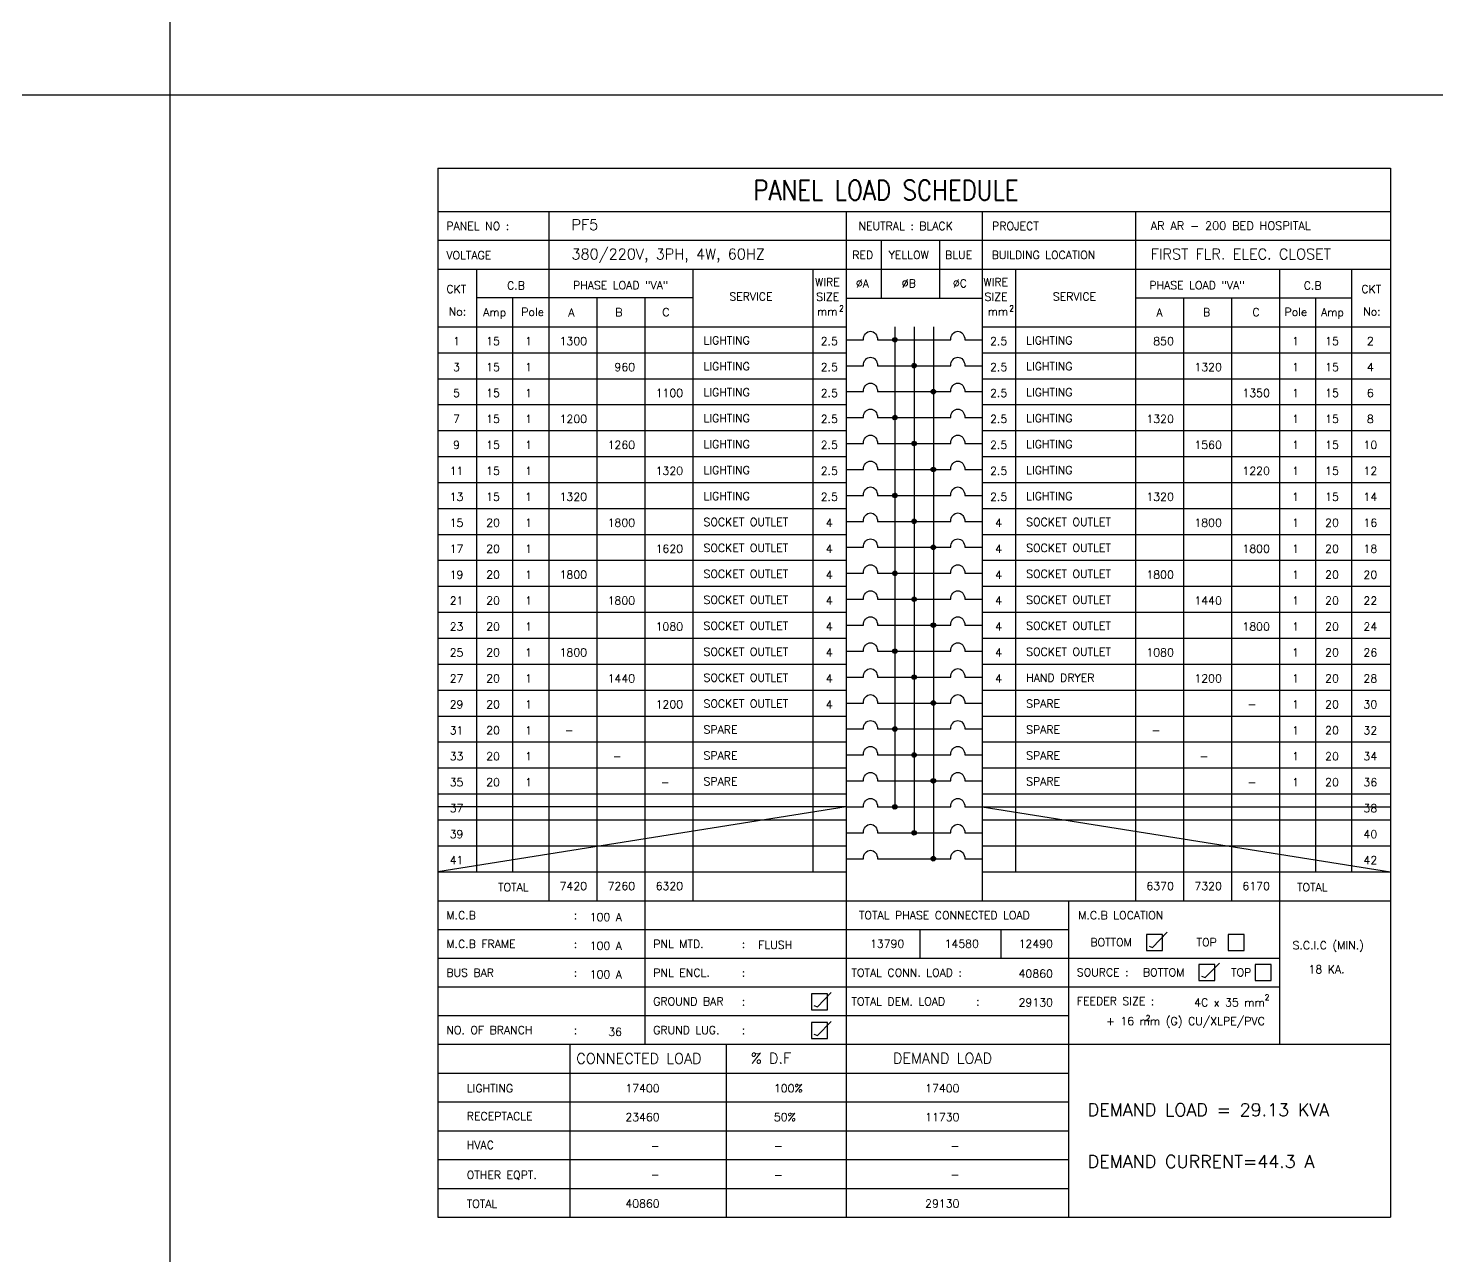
# Model space of a CAD drawing. Extents: x 5753 to 5855, y 39801 to 39885.
# Drawn here: x 5784.08 to 5814.82, y 39831.22 to 39858 of the extents above; entities that cross this region are included whole.
import ezdxf
from ezdxf.enums import TextEntityAlignment as Align

# ---------------------------------------------------------------- set-up
doc = ezdxf.new("R2010")
doc.units = 0
doc.header["$MEASUREMENT"] = 0
for name, color, linetype in [('BORDER', 4, 'CONTINUOUS'), ('E-TXT', 2, 'CONTINUOUS'), ('PANEL', 2, 'CONTINUOUS')]:
    doc.layers.add(name, color=color, linetype=linetype)
doc.styles.add('ROMANS', font='ROMANS.shx', dxfattribs={"height": 0.4})
pattern_1 = [(315, (210835.919905, 41888.028531), (0.00864749998874, 0.00864749998874), [])]
pattern_2 = [(315, (210835.919905, 41889.726672), (0.00864749998874, 0.00864749998874), [])]
pattern_3 = [(315, (210835.919905, 41891.424813), (0.00864749998874, 0.00864749998874), [])]
pattern_4 = [(315, (210835.919905, 41893.122954), (0.00864749998874, 0.00864749998874), [])]
pattern_5 = [(315, (210835.919905, 41894.821095), (0.00864749998874, 0.00864749998874), [])]
pattern_6 = [(315, (210835.919905, 41896.519237), (0.00864749998874, 0.00864749998874), [])]

msp = doc.modelspace()

# ---------------------------------------------------------------- hatches: boundary and pattern name
at = {"layer": 'PANEL', "linetype": 'Continuous'}
h = msp.add_hatch(dxfattribs=at)
h.set_pattern_fill('ANSI31', color=256, scale=0.068485, angle=406.041, style=0)
h.set_pattern_definition([(91.040959325, (210835.919905, 41896.519237), (-0.00855917542476, -0.00015552164567), [])])
h.paths.add_polyline_path([(5802.943, 39851.201, 1), (5803.041, 39851.201, 1)])
h = msp.add_hatch(dxfattribs=at)
h.set_pattern_fill('ANSI31', color=256, scale=0.097835, angle=270, style=0)
h.set_pattern_definition(pattern_6)
h.paths.add_polyline_path([(5803.363, 39850.635, 1), (5803.46, 39850.635, 1)])
h = msp.add_hatch(dxfattribs=at)
h.set_pattern_fill('ANSI31', color=256, scale=0.097835, angle=270, style=0)
h.set_pattern_definition(pattern_6)
h.paths.add_polyline_path([(5803.88, 39850.069, 1), (5803.782, 39850.069, 1)])
h = msp.add_hatch(dxfattribs=at)
h.set_pattern_fill('ANSI31', color=256, scale=0.097835, angle=270, style=0)
h.set_pattern_definition(pattern_6)
h.paths.add_polyline_path([(5803.041, 39849.503, 1), (5802.943, 39849.503, 1)])
h = msp.add_hatch(dxfattribs=at)
h.set_pattern_fill('ANSI31', color=256, scale=0.097835, angle=270, style=0)
h.set_pattern_definition(pattern_6)
h.paths.add_polyline_path([(5803.46, 39848.937, 1), (5803.363, 39848.937, 1)])
h = msp.add_hatch(dxfattribs=at)
h.set_pattern_fill('ANSI31', color=256, scale=0.097835, angle=270, style=0)
h.set_pattern_definition(pattern_6)
h.paths.add_polyline_path([(5803.88, 39848.371, 1), (5803.782, 39848.371, 1)])
h = msp.add_hatch(dxfattribs=at)
h.set_pattern_fill('ANSI31', color=256, scale=0.097835, angle=270, style=0)
h.set_pattern_definition(pattern_5)
h.paths.add_polyline_path([(5803.041, 39847.805, 1), (5802.943, 39847.805, 1)])
h = msp.add_hatch(dxfattribs=at)
h.set_pattern_fill('ANSI31', color=256, scale=0.097835, angle=270, style=0)
h.set_pattern_definition(pattern_5)
h.paths.add_polyline_path([(5803.46, 39847.239, 1), (5803.363, 39847.239, 1)])
h = msp.add_hatch(dxfattribs=at)
h.set_pattern_fill('ANSI31', color=256, scale=0.097835, angle=270, style=0)
h.set_pattern_definition(pattern_5)
h.paths.add_polyline_path([(5803.88, 39846.673, 1), (5803.782, 39846.673, 1)])
h = msp.add_hatch(dxfattribs=at)
h.set_pattern_fill('ANSI31', color=256, scale=0.097835, angle=270, style=0)
h.set_pattern_definition(pattern_4)
h.paths.add_polyline_path([(5803.041, 39846.107, 1), (5802.943, 39846.107, 1)])
h = msp.add_hatch(dxfattribs=at)
h.set_pattern_fill('ANSI31', color=256, scale=0.097835, angle=270, style=0)
h.set_pattern_definition(pattern_4)
h.paths.add_polyline_path([(5803.46, 39845.54, 1), (5803.363, 39845.54, 1)])
h = msp.add_hatch(dxfattribs=at)
h.set_pattern_fill('ANSI31', color=256, scale=0.097835, angle=270, style=0)
h.set_pattern_definition(pattern_4)
h.paths.add_polyline_path([(5803.88, 39844.974, 1), (5803.782, 39844.974, 1)])
h = msp.add_hatch(dxfattribs=at)
h.set_pattern_fill('ANSI31', color=256, scale=0.097835, angle=270, style=0)
h.set_pattern_definition(pattern_3)
h.paths.add_polyline_path([(5803.041, 39844.408, 1), (5802.943, 39844.408, 1)])
h = msp.add_hatch(dxfattribs=at)
h.set_pattern_fill('ANSI31', color=256, scale=0.097835, angle=270, style=0)
h.set_pattern_definition(pattern_3)
h.paths.add_polyline_path([(5803.46, 39843.842, 1), (5803.363, 39843.842, 1)])
h = msp.add_hatch(dxfattribs=at)
h.set_pattern_fill('ANSI31', color=256, scale=0.097835, angle=270, style=0)
h.set_pattern_definition(pattern_3)
h.paths.add_polyline_path([(5803.88, 39843.276, 1), (5803.782, 39843.276, 1)])
h = msp.add_hatch(dxfattribs=at)
h.set_pattern_fill('ANSI31', color=256, scale=0.097835, angle=270, style=0)
h.set_pattern_definition(pattern_2)
h.paths.add_polyline_path([(5803.041, 39842.71, 1), (5802.943, 39842.71, 1)])
h = msp.add_hatch(dxfattribs=at)
h.set_pattern_fill('ANSI31', color=256, scale=0.097835, angle=270, style=0)
h.set_pattern_definition(pattern_2)
h.paths.add_polyline_path([(5803.46, 39842.144, 1), (5803.363, 39842.144, 1)])
h = msp.add_hatch(dxfattribs=at)
h.set_pattern_fill('ANSI31', color=256, scale=0.097835, angle=270, style=0)
h.set_pattern_definition(pattern_2)
h.paths.add_polyline_path([(5803.88, 39841.578, 1), (5803.782, 39841.578, 1)])
h = msp.add_hatch(dxfattribs=at)
h.set_pattern_fill('ANSI31', color=256, scale=0.097835, angle=270, style=0)
h.set_pattern_definition(pattern_1)
h.paths.add_polyline_path([(5803.041, 39841.012, 1), (5802.943, 39841.012, 1)])
h = msp.add_hatch(dxfattribs=at)
h.set_pattern_fill('ANSI31', color=256, scale=0.097835, angle=270, style=0)
h.set_pattern_definition(pattern_1)
h.paths.add_polyline_path([(5803.46, 39840.446, 1), (5803.363, 39840.446, 1)])
h = msp.add_hatch(dxfattribs=at)
h.set_pattern_fill('ANSI31', color=256, scale=0.097835, angle=270, style=0)
h.set_pattern_definition(pattern_1)
h.paths.add_polyline_path([(5803.88, 39839.88, 1), (5803.782, 39839.88, 1)])

# ---------------------------------------------------------------- linework, layer by layer
at = {"layer": 'BORDER', "color": 1}
for p, q in [((5787.17, 39884.776), (5787.17, 39800.616)), ((5753.331, 39856.54), (5854.649, 39856.54))]:
    msp.add_line(p, q, dxfattribs=at)
at = {"layer": 'PANEL', "color": 6}
for p, q in [((5793.016, 39854.943), (5813.806, 39854.943)), ((5793.016, 39854.943), (5793.016, 39832.06)), ((5813.806, 39854.943), (5813.806, 39832.06)), ((5793.016, 39832.06), (5813.806, 39832.06))]:
    msp.add_line(p, q, dxfattribs=at)
at = {"layer": 'PANEL', "color": 2}
for p, q in [((5793.016, 39854), (5813.806, 39854)), ((5801.926, 39854), (5801.926, 39838.964)), ((5804.896, 39854), (5804.896, 39838.964)), ((5793.016, 39852.742), (5813.806, 39852.742)), ((5801.926, 39852.11), (5804.896, 39852.11)), ((5793.016, 39838.964), (5813.806, 39838.964))]:
    msp.add_line(p, q, dxfattribs=at)
at = {"layer": 'PANEL', "color": 11}
for p, q in [((5795.436, 39854), (5795.436, 39838.964)), ((5808.243, 39854), (5808.243, 39838.964)), ((5793.863, 39852.742), (5793.863, 39839.597)), ((5798.58, 39852.742), (5798.58, 39838.964)), ((5801.201, 39852.742), (5801.201, 39839.597)), ((5805.622, 39852.742), (5805.622, 39839.597)), ((5811.387, 39852.742), (5811.387, 39835.833)), ((5812.96, 39852.742), (5812.96, 39839.597)), ((5798.58, 39852.113), (5793.863, 39852.113)), ((5794.649, 39852.113), (5794.649, 39839.597)), ((5796.484, 39852.113), (5796.484, 39838.964)), ((5797.532, 39852.113), (5797.532, 39835.833)), ((5808.243, 39852.113), (5812.96, 39852.113)), ((5809.291, 39852.113), (5809.291, 39838.964)), ((5810.339, 39852.113), (5810.339, 39838.964)), ((5812.173, 39852.113), (5812.173, 39839.597)), ((5793.016, 39851.484), (5801.926, 39851.484)), ((5804.896, 39851.484), (5813.806, 39851.484)), ((5793.016, 39850.918), (5801.926, 39850.918)), ((5804.896, 39850.918), (5813.806, 39850.918)), ((5793.016, 39850.352), (5801.926, 39850.352)), ((5804.896, 39850.352), (5813.806, 39850.352)), ((5793.016, 39849.786), (5801.926, 39849.786)), ((5804.896, 39849.786), (5813.806, 39849.786)), ((5793.016, 39849.22), (5801.926, 39849.22)), ((5804.896, 39849.22), (5813.806, 39849.22)), ((5793.016, 39848.654), (5801.926, 39848.654)), ((5804.896, 39848.654), (5813.806, 39848.654)), ((5793.016, 39848.088), (5801.926, 39848.088)), ((5804.896, 39848.088), (5813.806, 39848.088)), ((5793.016, 39847.522), (5801.926, 39847.522)), ((5804.896, 39847.522), (5813.806, 39847.522)), ((5793.016, 39846.956), (5801.926, 39846.956)), ((5804.896, 39846.956), (5813.806, 39846.956)), ((5793.016, 39846.39), (5801.926, 39846.39)), ((5804.896, 39846.39), (5813.806, 39846.39)), ((5793.016, 39845.823), (5801.926, 39845.823)), ((5804.896, 39845.823), (5813.806, 39845.823)), ((5793.016, 39845.257), (5801.926, 39845.257)), ((5804.896, 39845.257), (5813.806, 39845.257)), ((5793.016, 39844.691), (5801.926, 39844.691)), ((5804.896, 39844.691), (5813.806, 39844.691)), ((5793.016, 39844.125), (5801.926, 39844.125)), ((5804.896, 39844.125), (5813.806, 39844.125)), ((5793.016, 39843.559), (5801.926, 39843.559)), ((5804.896, 39843.559), (5813.806, 39843.559)), ((5793.016, 39842.993), (5801.926, 39842.993)), ((5804.896, 39842.993), (5813.806, 39842.993)), ((5793.016, 39842.427), (5801.926, 39842.427)), ((5804.896, 39842.427), (5813.806, 39842.427)), ((5793.016, 39841.861), (5801.926, 39841.861)), ((5804.896, 39841.861), (5813.806, 39841.861)), ((5793.016, 39841.295), (5801.926, 39841.295)), ((5804.896, 39841.295), (5813.806, 39841.295)), ((5793.016, 39840.729), (5801.926, 39840.729)), ((5804.896, 39840.729), (5813.806, 39840.729)), ((5793.016, 39840.163), (5801.926, 39840.163)), ((5804.896, 39840.163), (5813.806, 39840.163)), ((5793.016, 39839.597), (5801.926, 39839.597)), ((5804.896, 39839.597), (5813.806, 39839.597)), ((5801.926, 39838.964), (5801.926, 39832.06)), ((5806.778, 39838.964), (5806.778, 39835.833)), ((5793.016, 39838.338), (5806.778, 39838.338)), ((5803.533, 39838.338), (5803.533, 39837.712)), ((5805.303, 39838.338), (5805.303, 39837.712)), ((5793.016, 39837.712), (5811.387, 39837.712)), ((5793.016, 39837.086), (5811.387, 39837.086)), ((5793.016, 39836.46), (5806.778, 39836.46)), ((5793.016, 39835.833), (5813.806, 39835.833)), ((5795.898, 39835.833), (5795.898, 39832.06)), ((5799.306, 39835.833), (5799.306, 39832.06)), ((5806.778, 39835.833), (5806.778, 39832.06)), ((5793.016, 39835.205), (5806.778, 39835.205)), ((5793.016, 39834.576), (5806.778, 39834.576)), ((5793.016, 39833.947), (5806.778, 39833.947)), ((5793.016, 39833.318), (5806.778, 39833.318)), ((5793.016, 39832.689), (5806.778, 39832.689))]:
    msp.add_line(p, q, dxfattribs=at)
at = {"layer": 'PANEL'}
for p, q in [((5793.016, 39853.374), (5813.806, 39853.374)), ((5802.697, 39852.11), (5802.697, 39853.374)), ((5803.972, 39852.11), (5803.972, 39853.374)), ((5802.992, 39851.484), (5802.992, 39841.012)), ((5803.411, 39851.484), (5803.411, 39840.446)), ((5803.831, 39851.484), (5803.831, 39839.88)), ((5801.926, 39851.201), (5802.305, 39851.201)), ((5802.613, 39851.201), (5804.21, 39851.201)), ((5804.518, 39851.201), (5804.896, 39851.201)), ((5801.926, 39850.635), (5802.305, 39850.635)), ((5802.613, 39850.635), (5804.21, 39850.635)), ((5804.518, 39850.635), (5804.896, 39850.635)), ((5801.926, 39850.069), (5802.305, 39850.069)), ((5802.613, 39850.069), (5804.21, 39850.069)), ((5804.518, 39850.069), (5804.896, 39850.069)), ((5801.926, 39849.503), (5802.305, 39849.503)), ((5802.613, 39849.503), (5804.21, 39849.503)), ((5804.518, 39849.503), (5804.896, 39849.503)), ((5801.926, 39848.937), (5802.305, 39848.937)), ((5802.613, 39848.937), (5804.21, 39848.937)), ((5804.518, 39848.937), (5804.896, 39848.937)), ((5801.926, 39848.371), (5802.305, 39848.371)), ((5802.613, 39848.371), (5804.21, 39848.371)), ((5804.518, 39848.371), (5804.896, 39848.371)), ((5801.926, 39847.805), (5802.305, 39847.805)), ((5802.613, 39847.805), (5804.21, 39847.805)), ((5804.518, 39847.805), (5804.896, 39847.805)), ((5801.926, 39847.239), (5802.305, 39847.239)), ((5802.613, 39847.239), (5804.21, 39847.239)), ((5804.518, 39847.239), (5804.896, 39847.239)), ((5801.926, 39846.673), (5802.305, 39846.673)), ((5802.613, 39846.673), (5804.21, 39846.673)), ((5804.518, 39846.673), (5804.896, 39846.673)), ((5801.926, 39846.107), (5802.305, 39846.107)), ((5802.613, 39846.107), (5804.21, 39846.107)), ((5804.518, 39846.107), (5804.896, 39846.107)), ((5801.926, 39845.54), (5802.305, 39845.54)), ((5802.613, 39845.54), (5804.21, 39845.54)), ((5804.518, 39845.54), (5804.896, 39845.54)), ((5801.926, 39844.974), (5802.305, 39844.974)), ((5802.613, 39844.974), (5804.21, 39844.974)), ((5804.518, 39844.974), (5804.896, 39844.974)), ((5801.926, 39844.408), (5802.305, 39844.408)), ((5802.613, 39844.408), (5804.21, 39844.408)), ((5804.518, 39844.408), (5804.896, 39844.408)), ((5801.926, 39843.842), (5802.305, 39843.842)), ((5802.613, 39843.842), (5804.21, 39843.842)), ((5804.518, 39843.842), (5804.896, 39843.842)), ((5801.926, 39843.276), (5802.305, 39843.276)), ((5802.613, 39843.276), (5804.21, 39843.276)), ((5804.518, 39843.276), (5804.896, 39843.276)), ((5801.926, 39842.71), (5802.305, 39842.71)), ((5802.613, 39842.71), (5804.21, 39842.71)), ((5804.518, 39842.71), (5804.896, 39842.71)), ((5801.926, 39842.144), (5802.305, 39842.144)), ((5802.613, 39842.144), (5804.21, 39842.144)), ((5804.518, 39842.144), (5804.896, 39842.144)), ((5801.926, 39841.578), (5802.305, 39841.578)), ((5802.613, 39841.578), (5804.21, 39841.578)), ((5804.518, 39841.578), (5804.896, 39841.578)), ((5801.926, 39841.012), (5802.305, 39841.012)), ((5802.613, 39841.012), (5804.21, 39841.012)), ((5804.518, 39841.012), (5804.896, 39841.012)), ((5801.926, 39840.446), (5802.305, 39840.446)), ((5802.613, 39840.446), (5804.21, 39840.446)), ((5804.518, 39840.446), (5804.896, 39840.446)), ((5801.926, 39839.88), (5802.305, 39839.88)), ((5802.613, 39839.88), (5804.21, 39839.88)), ((5804.518, 39839.88), (5804.896, 39839.88)), ((5808.614, 39837.944), (5808.933, 39838.277)), ((5808.539, 39837.975), (5808.614, 39837.944)), ((5809.762, 39837.289), (5810.08, 39837.601)), ((5809.686, 39837.319), (5809.762, 39837.289)), ((5801.302, 39836.649), (5801.6, 39836.961)), ((5801.226, 39836.679), (5801.302, 39836.649)), ((5801.302, 39836.021), (5801.6, 39836.333)), ((5801.226, 39836.051), (5801.302, 39836.021))]:
    msp.add_line(p, q, dxfattribs=at)
at = {"layer": 'PANEL', "color": 7}
for p, q in [((5801.926, 39841.012), (5793.016, 39841.012)), ((5801.926, 39841.012), (5793.016, 39839.597)), ((5804.896, 39841.012), (5813.806, 39841.012)), ((5804.896, 39841.012), (5813.806, 39839.597))]:
    msp.add_line(p, q, dxfattribs=at)
at = {"layer": 'PANEL', "color": 11}
for points in [[(5808.831, 39838.228), (5808.482, 39838.228), (5808.482, 39837.878), (5808.831, 39837.878)], [(5810.615, 39838.228), (5810.266, 39838.228), (5810.266, 39837.878), (5810.615, 39837.878)], [(5809.978, 39837.572), (5809.629, 39837.572), (5809.629, 39837.223), (5809.978, 39837.223)], [(5811.205, 39837.572), (5810.856, 39837.572), (5810.856, 39837.223), (5811.205, 39837.223)], [(5801.518, 39836.932), (5801.169, 39836.932), (5801.169, 39836.582), (5801.518, 39836.582)], [(5801.518, 39836.304), (5801.169, 39836.304), (5801.169, 39835.955), (5801.518, 39835.955)]]:
    msp.add_lwpolyline(points, close=True, dxfattribs=at)
at = {"layer": 'PANEL'}
for centre in [(5802.992, 39851.201), (5803.411, 39850.635), (5803.831, 39850.069), (5802.992, 39849.503), (5803.411, 39848.937), (5803.831, 39848.371), (5802.992, 39847.805), (5803.411, 39847.239), (5803.831, 39846.673), (5802.992, 39846.107), (5803.411, 39845.54), (5803.831, 39844.974), (5802.992, 39844.408), (5803.411, 39843.842), (5803.831, 39843.276), (5802.992, 39842.71), (5803.411, 39842.144), (5803.831, 39841.578), (5802.992, 39841.012), (5803.411, 39840.446), (5803.831, 39839.88)]:
    msp.add_circle(centre, 0.0489, dxfattribs=at)
at = {"layer": 'PANEL', "extrusion": (0, 0, -1)}
for centre in [(5802.459, 39851.201), (5804.364, 39851.201), (5802.459, 39850.635), (5804.364, 39850.635), (5802.459, 39850.069), (5804.364, 39850.069), (5802.459, 39849.503), (5804.364, 39849.503), (5802.459, 39848.937), (5804.364, 39848.937), (5802.459, 39848.371), (5804.364, 39848.371), (5802.459, 39847.805), (5804.364, 39847.805), (5802.459, 39847.239), (5804.364, 39847.239), (5802.459, 39846.673), (5804.364, 39846.673), (5802.459, 39846.107), (5804.364, 39846.107), (5802.459, 39845.54), (5804.364, 39845.54), (5802.459, 39844.974), (5804.364, 39844.974), (5802.459, 39844.408), (5804.364, 39844.408), (5802.459, 39843.842), (5804.364, 39843.842), (5802.459, 39843.276), (5804.364, 39843.276), (5802.459, 39842.71), (5804.364, 39842.71), (5802.459, 39842.144), (5804.364, 39842.144), (5802.459, 39841.578), (5804.364, 39841.578), (5802.459, 39841.012), (5804.364, 39841.012), (5802.459, 39840.446), (5804.364, 39840.446), (5802.459, 39839.88), (5804.364, 39839.88)]:
    msp.add_ellipse(centre, major_axis=(0, 0.185), ratio=0.833333, start_param=-1.570796, end_param=1.570796, dxfattribs=at)

# ---------------------------------------------------------------- texts
at = {"layer": 'E-TXT', "style": 'ROMANS'}
for s, height, p in [('PF5', 0.2306, (5795.934, 39853.595)), ('AR AR - 200 BED HOSPITAL', 0.18169, (5808.575, 39853.597)), ('380/220V, 3PH, 4W, 60HZ', 0.23061, (5795.934, 39852.955)), ('FIRST FLR. ELEC. CLOSET', 0.23061, (5808.575, 39852.955)), ('15', 0.1747, (5794.072, 39851.084)), ('15', 0.1747, (5812.382, 39851.084)), ('15', 0.1747, (5794.072, 39850.518)), ('15', 0.1747, (5812.382, 39850.518)), ('15', 0.1747, (5794.072, 39849.952)), ('15', 0.1747, (5812.382, 39849.952)), ('15', 0.1747, (5794.072, 39849.386)), ('15', 0.1747, (5812.382, 39849.386)), ('15', 0.1747, (5794.072, 39848.82)), ('15', 0.1747, (5812.382, 39848.82)), ('15', 0.1747, (5794.072, 39848.254)), ('15', 0.1747, (5812.382, 39848.254)), ('15', 0.1747, (5794.072, 39847.688)), ('15', 0.1747, (5812.382, 39847.688)), ('20', 0.1747, (5794.072, 39847.122)), ('20', 0.1747, (5812.382, 39847.122)), ('20', 0.1747, (5794.072, 39846.556)), ('20', 0.1747, (5812.382, 39846.556)), ('20', 0.1747, (5794.072, 39845.99)), ('20', 0.1747, (5812.382, 39845.99)), ('20', 0.1747, (5794.072, 39845.424)), ('20', 0.1747, (5812.382, 39845.424)), ('20', 0.1747, (5794.072, 39844.858)), ('20', 0.1747, (5812.382, 39844.858)), ('20', 0.1747, (5794.072, 39844.292)), ('20', 0.1747, (5812.382, 39844.292)), ('20', 0.1747, (5794.072, 39843.726)), ('20', 0.1747, (5812.382, 39843.726)), ('20', 0.1747, (5794.072, 39843.16)), ('20', 0.1747, (5812.382, 39843.16)), ('20', 0.1747, (5794.072, 39842.594)), ('20', 0.1747, (5812.382, 39842.594)), ('20', 0.1747, (5794.072, 39842.028)), ('20', 0.1747, (5812.382, 39842.028)), ('20', 0.1747, (5794.072, 39841.462)), ('20', 0.1747, (5812.382, 39841.462))]:
    msp.add_text(s, height=height, dxfattribs=at).set_placement(p)
for s, height, p in [('1', 0.175, (5794.997, 39851.171)), ('2.5', 0.1747, (5801.56, 39851.171)), ('2.5', 0.1747, (5805.256, 39851.171)), ('1', 0.175, (5811.735, 39851.171)), ('1', 0.175, (5794.997, 39850.605)), ('2.5', 0.1747, (5801.56, 39850.605)), ('2.5', 0.1747, (5805.256, 39850.605)), ('1', 0.175, (5811.735, 39850.605)), ('1', 0.175, (5794.997, 39850.039)), ('2.5', 0.1747, (5801.56, 39850.039)), ('2.5', 0.1747, (5805.256, 39850.039)), ('1', 0.175, (5811.735, 39850.039)), ('1', 0.175, (5794.997, 39849.473)), ('2.5', 0.1747, (5801.56, 39849.473)), ('2.5', 0.1747, (5805.256, 39849.473)), ('1', 0.175, (5811.735, 39849.473)), ('1', 0.175, (5794.997, 39848.907)), ('2.5', 0.1747, (5801.56, 39848.907)), ('2.5', 0.1747, (5805.256, 39848.907)), ('1', 0.175, (5811.735, 39848.907)), ('1', 0.175, (5794.997, 39848.34)), ('2.5', 0.1747, (5801.56, 39848.34)), ('2.5', 0.1747, (5805.256, 39848.34)), ('1', 0.175, (5811.735, 39848.34)), ('1', 0.175, (5794.997, 39847.774)), ('2.5', 0.1747, (5801.56, 39847.774)), ('2.5', 0.1747, (5805.256, 39847.774)), ('1', 0.175, (5811.735, 39847.774)), ('1', 0.175, (5794.997, 39847.208)), ('4', 0.175, (5801.56, 39847.208)), ('4', 0.175, (5805.256, 39847.208)), ('1', 0.175, (5811.735, 39847.208)), ('1', 0.175, (5794.997, 39846.642)), ('4', 0.175, (5801.56, 39846.642)), ('4', 0.175, (5805.256, 39846.642)), ('1', 0.175, (5811.735, 39846.642)), ('1', 0.175, (5794.997, 39846.076)), ('4', 0.175, (5801.56, 39846.076)), ('4', 0.175, (5805.256, 39846.076)), ('1', 0.175, (5811.735, 39846.076)), ('1', 0.175, (5794.997, 39845.51)), ('4', 0.175, (5801.56, 39845.51)), ('4', 0.175, (5805.256, 39845.51)), ('1', 0.175, (5811.735, 39845.51)), ('1', 0.175, (5794.997, 39844.944)), ('4', 0.175, (5801.56, 39844.944)), ('4', 0.175, (5805.256, 39844.944)), ('1', 0.175, (5811.735, 39844.944)), ('1', 0.175, (5794.997, 39844.378)), ('4', 0.175, (5801.56, 39844.378)), ('4', 0.175, (5805.256, 39844.378)), ('1', 0.175, (5811.735, 39844.378)), ('1', 0.175, (5794.997, 39843.812)), ('4', 0.175, (5801.56, 39843.812)), ('4', 0.175, (5805.256, 39843.812)), ('1', 0.175, (5811.735, 39843.812)), ('1', 0.175, (5794.997, 39843.246)), ('4', 0.175, (5801.56, 39843.246)), ('1', 0.175, (5811.735, 39843.246)), ('1', 0.175, (5794.997, 39842.68)), ('1', 0.175, (5811.735, 39842.68)), ('1', 0.175, (5794.997, 39842.114)), ('1', 0.175, (5811.735, 39842.114)), ('1', 0.175, (5794.997, 39841.548)), ('1', 0.175, (5811.735, 39841.548))]:
    msp.add_text(s, height=height, dxfattribs=at).set_placement(p, align=Align.MIDDLE)
for s, height, p in [('1300', 0.1747, (5796.273, 39851.084)), ('850', 0.1747, (5809.08, 39851.084)), ('960', 0.1747, (5797.321, 39850.518)), ('1320', 0.1747, (5810.128, 39850.518)), ('1100', 0.1747, (5798.369, 39849.952)), ('1350', 0.1747, (5811.176, 39849.952)), ('1200', 0.1747, (5796.273, 39849.386)), ('1320', 0.1747, (5809.08, 39849.386)), ('1260', 0.1747, (5797.321, 39848.82)), ('1560', 0.1747, (5810.128, 39848.82)), ('1320', 0.1747, (5798.369, 39848.254)), ('1220', 0.1747, (5811.176, 39848.254)), ('1320', 0.1747, (5796.273, 39847.688)), ('1320', 0.1747, (5809.08, 39847.688)), ('1800', 0.1747, (5797.321, 39847.122)), ('1800', 0.1747, (5810.128, 39847.122)), ('1620', 0.1747, (5798.369, 39846.556)), ('1800', 0.1747, (5811.176, 39846.556)), ('1800', 0.1747, (5796.273, 39845.99)), ('1800', 0.1747, (5809.08, 39845.99)), ('1800', 0.1747, (5797.321, 39845.424)), ('1440', 0.1747, (5810.128, 39845.424)), ('1080', 0.1747, (5798.369, 39844.858)), ('1800', 0.1747, (5811.176, 39844.858)), ('1800', 0.1747, (5796.273, 39844.292)), ('1080', 0.1747, (5809.08, 39844.292)), ('1440', 0.1747, (5797.321, 39843.726)), ('1200', 0.1747, (5810.128, 39843.726)), ('1200', 0.1747, (5798.369, 39843.16)), ('-', 0.175, (5810.884, 39843.16)), ('-', 0.175, (5795.981, 39842.594)), ('-', 0.175, (5808.788, 39842.594)), ('-', 0.175, (5797.029, 39842.028)), ('-', 0.175, (5809.836, 39842.028)), ('-', 0.175, (5798.077, 39841.462)), ('-', 0.175, (5810.884, 39841.462)), ('7420', 0.1747, (5796.273, 39839.197)), ('7260', 0.1747, (5797.321, 39839.197)), ('6320', 0.1747, (5798.369, 39839.197)), ('6370', 0.1747, (5809.08, 39839.197)), ('7320', 0.1747, (5810.128, 39839.197)), ('6170', 0.1747, (5811.176, 39839.197)), ('100 A', 0.1747, (5797.036, 39838.52)), ('13790', 0.1747, (5803.196, 39837.938)), ('14580', 0.1747, (5804.825, 39837.938)), ('12490', 0.1747, (5806.441, 39837.938)), ('100 A', 0.1747, (5797.036, 39837.894)), ('FLUSH', 0.1747, (5800.75, 39837.912)), ('100 A', 0.1747, (5797.036, 39837.268)), ('40860', 0.1747, (5806.441, 39837.286)), ('2', 0.122, (5811.167, 39836.798)), ('29130', 0.1747, (5806.441, 39836.659)), ('4C x 35 mm', 0.1747, (5811.066, 39836.659)), ('+ 16 mm (G) CU/XLPE/PVC', 0.17471, (5811.066, 39836.25)), ('2', 0.122, (5808.571, 39836.346)), ('36', 0.1747, (5797.036, 39836.016)), ('17400', 0.1747, (5797.858, 39834.786)), ('17400', 0.1747, (5804.401, 39834.786)), ('23460', 0.1747, (5797.858, 39834.157)), ('11730', 0.1747, (5804.401, 39834.157)), ('-', 0.175, (5797.858, 39833.528)), ('-', 0.175, (5804.401, 39833.528)), ('-', 0.175, (5797.858, 39832.899)), ('-', 0.175, (5804.401, 39832.899)), ('40860', 0.1747, (5797.858, 39832.27)), ('29130', 0.1747, (5804.401, 39832.27))]:
    msp.add_text(s, height=height, dxfattribs=at).set_placement(p, align=Align.RIGHT)
at = {"layer": 'PANEL', "color": 6, "style": 'ROMANS', "width": 0.833333}
msp.add_text('PANEL LOAD SCHEDULE', height=0.44026, dxfattribs=at).set_placement((5799.902, 39854.244))
at = {"layer": 'PANEL', "style": 'ROMANS'}
for s, height, p in [('PANEL NO :', 0.1747, (5793.202, 39853.595)), ('NEUTRAL : BLACK', 0.17471, (5802.198, 39853.595)), ('PROJECT', 0.1747, (5805.114, 39853.595)), ('VOLTAGE', 0.1747, (5793.202, 39852.957)), ('RED', 0.1747, (5802.061, 39852.963)), ('YELLOW', 0.1747, (5802.855, 39852.963)), ('BLUE', 0.1747, (5804.088, 39852.963)), ('BUILDING LOCATION', 0.17471, (5805.105, 39852.963)), ('CKT', 0.1747, (5793.202, 39852.22)), ('C.B', 0.1747, (5794.526, 39852.296)), ('PHASE LOAD "VA"', 0.17471, (5795.966, 39852.302)), ('WIRE', 0.1747, (5801.25, 39852.371)), ('%%CA', 0.1747, (5802.142, 39852.344)), ('%%CB', 0.1747, (5803.142, 39852.344)), ('%%CC', 0.1747, (5804.258, 39852.344)), ('WIRE', 0.1747, (5804.924, 39852.371)), ('PHASE LOAD "VA"', 0.17471, (5808.545, 39852.302)), ('C.B', 0.1747, (5811.914, 39852.296)), ('CKT', 0.1747, (5813.172, 39852.22)), ('SERVICE', 0.1747, (5799.378, 39852.056)), ('SIZE', 0.1747, (5801.275, 39852.051)), ('SIZE', 0.1747, (5804.949, 39852.051)), ('SERVICE', 0.1747, (5806.439, 39852.056)), ('No:', 0.1747, (5793.253, 39851.728)), ('Amp', 0.1747, (5794.007, 39851.713)), ('Pole', 0.1747, (5794.837, 39851.72)), ('A', 0.175, (5795.863, 39851.705)), ('B', 0.175, (5796.888, 39851.713)), ('C', 0.175, (5797.915, 39851.715)), ('mm', 0.1747, (5801.291, 39851.73)), ('mm', 0.1747, (5805.016, 39851.73)), ('A', 0.175, (5808.699, 39851.705)), ('B', 0.175, (5809.717, 39851.713)), ('C', 0.175, (5810.795, 39851.715)), ('Pole', 0.1747, (5811.495, 39851.72)), ('Amp', 0.1747, (5812.292, 39851.713)), ('No:', 0.1747, (5813.212, 39851.728)), ('LIGHTING', 0.1747, (5798.815, 39851.1)), ('LIGHTING', 0.1747, (5805.857, 39851.1)), ('LIGHTING', 0.1747, (5798.815, 39850.534)), ('LIGHTING', 0.1747, (5805.857, 39850.534)), ('LIGHTING', 0.1747, (5798.815, 39849.968)), ('LIGHTING', 0.1747, (5805.857, 39849.968)), ('LIGHTING', 0.1747, (5798.815, 39849.402)), ('LIGHTING', 0.1747, (5805.857, 39849.402)), ('LIGHTING', 0.1747, (5798.815, 39848.836)), ('LIGHTING', 0.1747, (5805.857, 39848.836)), ('LIGHTING', 0.1747, (5798.815, 39848.27)), ('LIGHTING', 0.1747, (5805.857, 39848.27)), ('LIGHTING', 0.1747, (5798.815, 39847.704)), ('LIGHTING', 0.1747, (5805.857, 39847.704)), ('SOCKET OUTLET', 0.17471, (5798.815, 39847.138)), ('SOCKET OUTLET', 0.17471, (5805.857, 39847.138)), ('SOCKET OUTLET', 0.17471, (5798.815, 39846.572)), ('SOCKET OUTLET', 0.17471, (5805.857, 39846.572)), ('SOCKET OUTLET', 0.17471, (5798.815, 39846.006)), ('SOCKET OUTLET', 0.17471, (5805.857, 39846.006)), ('SOCKET OUTLET', 0.17471, (5798.815, 39845.44)), ('SOCKET OUTLET', 0.17471, (5805.857, 39845.44)), ('SOCKET OUTLET', 0.17471, (5798.815, 39844.874)), ('SOCKET OUTLET', 0.17471, (5805.857, 39844.874)), ('SOCKET OUTLET', 0.17471, (5798.815, 39844.308)), ('SOCKET OUTLET', 0.17471, (5805.857, 39844.308)), ('SOCKET OUTLET', 0.17471, (5798.815, 39843.742)), ('HAND DRYER', 0.1747, (5805.857, 39843.742)), ('SOCKET OUTLET', 0.17471, (5798.815, 39843.176)), ('SPARE', 0.1747, (5805.857, 39843.176)), ('SPARE', 0.1747, (5798.815, 39842.61)), ('SPARE', 0.1747, (5805.857, 39842.61)), ('SPARE', 0.1747, (5798.815, 39842.044)), ('SPARE', 0.1747, (5805.857, 39842.044)), ('SPARE', 0.1747, (5798.815, 39841.478)), ('SPARE', 0.1747, (5805.857, 39841.478)), ('TOTAL', 0.1747, (5794.331, 39839.171)), ('TOTAL', 0.1747, (5811.768, 39839.171)), ('M.C.B', 0.1747, (5793.202, 39838.559)), ('TOTAL PHASE CONNECTED LOAD', 0.17471, (5802.208, 39838.559)), ('M.C.B LOCATION', 0.17471, (5806.994, 39838.559)), (':', 0.175, (5795.983, 39838.559)), ('M.C.B FRAME', 0.17471, (5793.202, 39837.933)), ('PNL MTD.', 0.1747, (5797.717, 39837.933)), ('BOTTOM', 0.1747, (5807.257, 39837.97)), ('TOP', 0.1747, (5809.576, 39837.97)), ('S.C.I.C (MIN.)', 0.17471, (5811.672, 39837.904)), (':', 0.175, (5795.983, 39837.933)), (':', 0.175, (5799.651, 39837.933)), ('BUS BAR', 0.1747, (5793.202, 39837.307)), ('PNL ENCL.', 0.1747, (5797.717, 39837.307)), ('TOTAL CONN. LOAD :', 0.17471, (5802.044, 39837.307)), ('SOURCE :', 0.1747, (5806.962, 39837.314)), ('BOTTOM', 0.1747, (5808.404, 39837.314)), ('TOP', 0.1747, (5810.33, 39837.314)), ('18 KA.', 0.1747, (5812.019, 39837.38)), (':', 0.175, (5795.983, 39837.307)), (':', 0.175, (5799.651, 39837.307)), ('GROUND BAR', 0.1747, (5797.717, 39836.681)), (':', 0.175, (5799.651, 39836.681)), ('TOTAL DEM. LOAD ', 0.17471, (5802.044, 39836.681)), (':', 0.175, (5804.765, 39836.681)), ('FEEDER SIZE :', 0.17471, (5806.962, 39836.688)), ('NO. OF BRANCH', 0.17471, (5793.202, 39836.055)), (':', 0.175, (5795.983, 39836.055)), ('GRUND LUG.', 0.1747, (5797.717, 39836.055)), (':', 0.175, (5799.651, 39836.055)), ('CONNECTED LOAD', 0.23061, (5796.037, 39835.407)), ('% D.F', 0.2306, (5799.848, 39835.413)), ('DEMAND LOAD', 0.23061, (5802.949, 39835.413)), ('LIGHTING', 0.1747, (5793.648, 39834.785)), ('100%', 0.1747, (5800.351, 39834.785)), ('DEMAND LOAD = 29.13 KVA', 0.27953, (5807.198, 39834.264)), ('RECEPTACLE', 0.1747, (5793.648, 39834.177)), ('50%', 0.1747, (5800.351, 39834.156)), ('HVAC', 0.1747, (5793.648, 39833.548)), ('-', 0.175, (5800.351, 39833.527)), ('DEMAND CURRENT=44.3 A', 0.27953, (5807.198, 39833.136)), ('OTHER EQPT.', 0.17471, (5793.648, 39832.895)), ('-', 0.175, (5800.351, 39832.898)), ('TOTAL', 0.1747, (5793.648, 39832.267))]:
    msp.add_text(s, height=height, dxfattribs=at).set_placement(p)
at = {"layer": 'PANEL', "style": 'ROMANS', "width": 0.833333}
for p in [(5801.779, 39851.819), (5805.492, 39851.819)]:
    msp.add_text('2', height=0.132, dxfattribs=at).set_placement(p)
at = {"layer": 'PANEL', "style": 'ROMANS'}
for s, height, p in [('1', 0.175, (5793.424, 39851.171)), ('2', 0.175, (5813.368, 39851.171)), ('3', 0.175, (5793.424, 39850.605)), ('4', 0.175, (5813.368, 39850.605)), ('5', 0.175, (5793.424, 39850.039)), ('6', 0.175, (5813.368, 39850.039)), ('7', 0.175, (5793.424, 39849.473)), ('8', 0.175, (5813.368, 39849.473)), ('9', 0.175, (5793.424, 39848.907)), ('10', 0.1747, (5813.368, 39848.907)), ('11', 0.1747, (5793.424, 39848.34)), ('12', 0.1747, (5813.368, 39848.34)), ('13', 0.1747, (5793.424, 39847.774)), ('14', 0.1747, (5813.368, 39847.774)), ('15', 0.1747, (5793.424, 39847.208)), ('16', 0.1747, (5813.368, 39847.208)), ('17', 0.1747, (5793.424, 39846.642)), ('18', 0.1747, (5813.368, 39846.642)), ('19', 0.1747, (5793.424, 39846.076)), ('20', 0.1747, (5813.368, 39846.076)), ('21', 0.1747, (5793.424, 39845.51)), ('22', 0.1747, (5813.368, 39845.51)), ('23', 0.1747, (5793.424, 39844.944)), ('24', 0.1747, (5813.368, 39844.944)), ('25', 0.1747, (5793.424, 39844.378)), ('26', 0.1747, (5813.368, 39844.378)), ('27', 0.1747, (5793.424, 39843.812)), ('28', 0.1747, (5813.368, 39843.812)), ('29', 0.1747, (5793.424, 39843.246)), ('30', 0.1747, (5813.368, 39843.246)), ('31', 0.1747, (5793.424, 39842.68)), ('32', 0.1747, (5813.368, 39842.68)), ('33', 0.1747, (5793.424, 39842.114)), ('34', 0.1747, (5813.368, 39842.114)), ('35', 0.1747, (5793.424, 39841.548)), ('36', 0.1747, (5813.368, 39841.548)), ('37', 0.1747, (5793.424, 39840.982)), ('38', 0.1747, (5813.368, 39840.982)), ('39', 0.1747, (5793.424, 39840.416)), ('40', 0.1747, (5813.368, 39840.416)), ('41', 0.1747, (5793.424, 39839.85)), ('42', 0.1747, (5813.368, 39839.85))]:
    msp.add_text(s, height=height, dxfattribs=at).set_placement(p, align=Align.MIDDLE)

doc.saveas('drawing.dxf')
